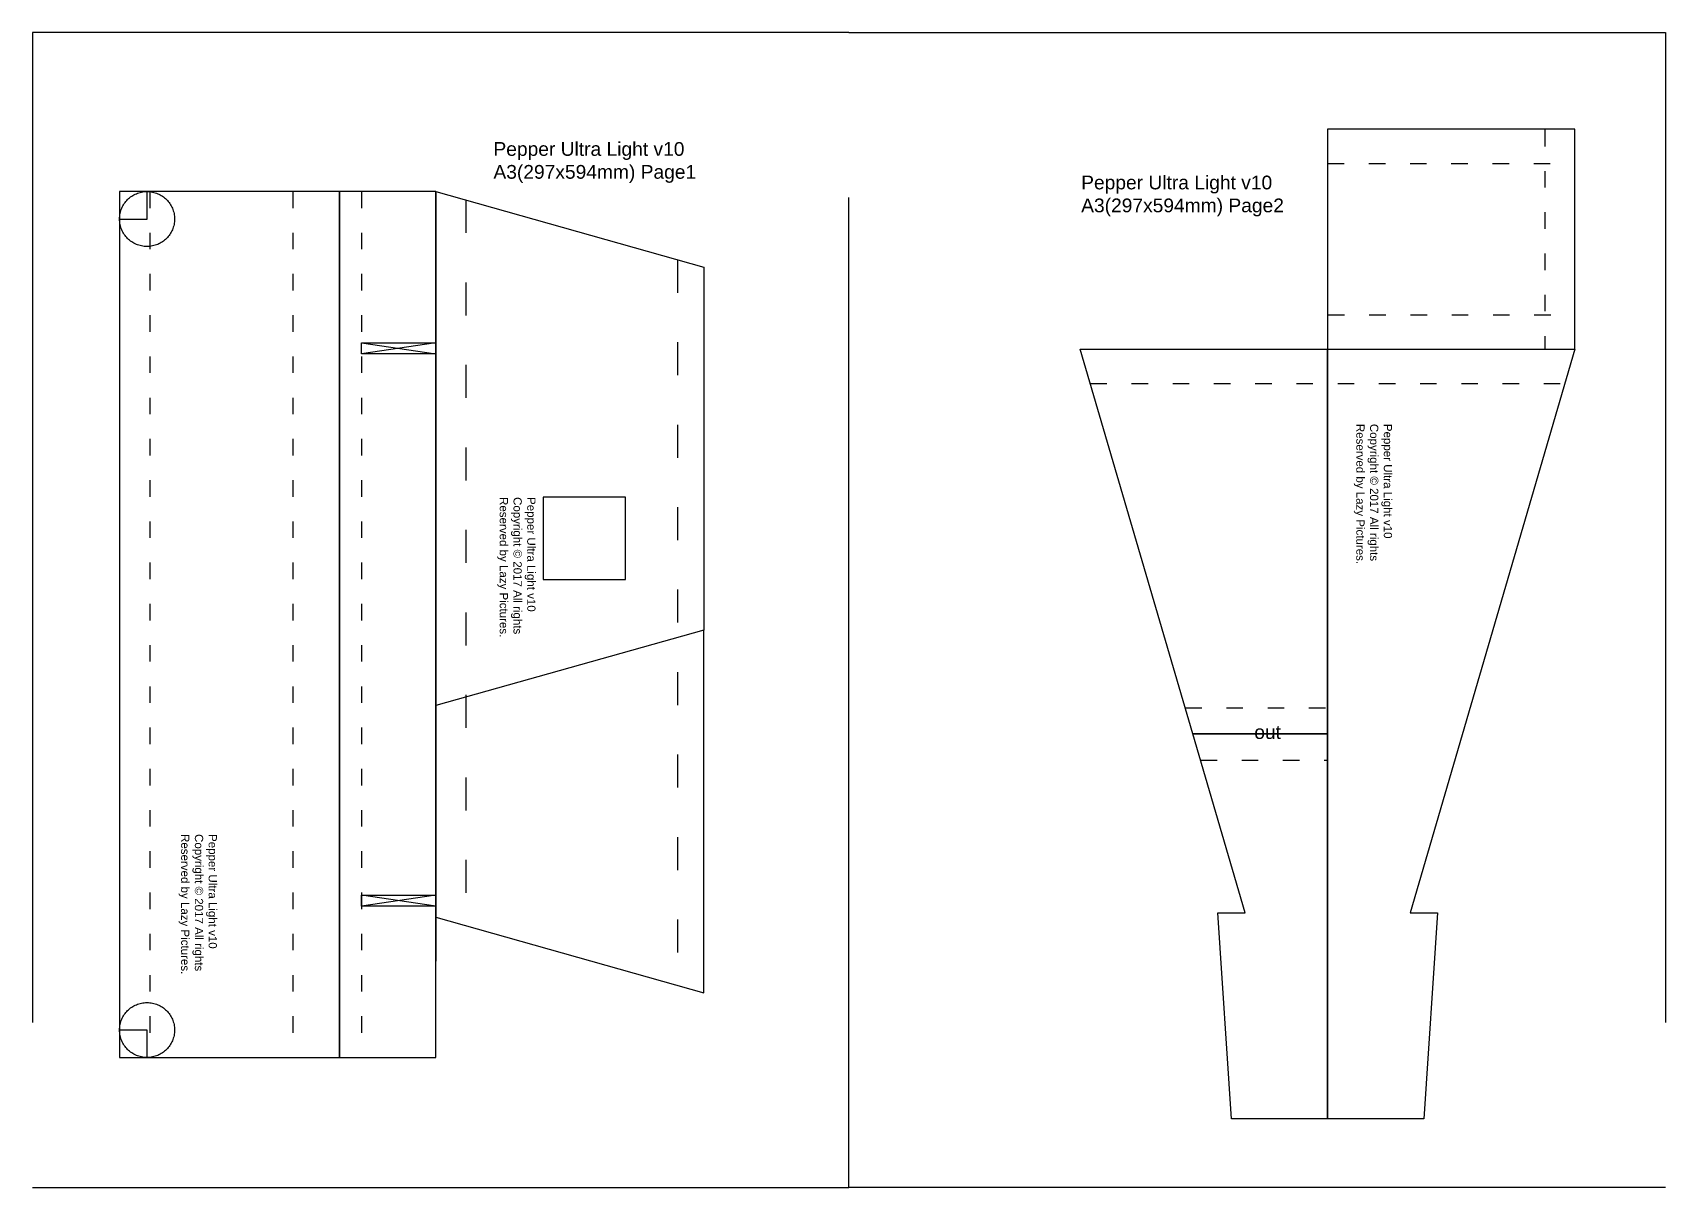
# Model space of a CAD drawing. Header units: inches. Extents: x 0 to 594, y 0 to 420.
import ezdxf

# ---------------------------------------------------------------- set-up
doc = ezdxf.new("R2010")
doc.units = ezdxf.units.IN
doc.header["$MEASUREMENT"] = 0
doc.linetypes.add('ACAD_ISO03W100', pattern=[30, 12, -18])
doc.styles.get("Standard").update_dxf_attribs({"font": 'Arial.ttf'})

msp = doc.modelspace()

# ---------------------------------------------------------------- linework, layer by layer
at = {"linetype": 'ACAD_ISO03W100', "ltscale": 0.5, "transparency": 33554574}
for p, q in [((550.13, 384.65), (550.13, 304.65)), ((471.13, 372.42), (560.56, 372.42)), ((42.63, 362.22), (42.63, 47.22)), ((94.63, 362.22), (94.63, 47.22)), ((119.63, 362.22), (119.63, 47.22)), ((471.3, 317.4), (561.3, 317.4)), ((384.79, 292.4), (557.47, 292.4)), ((419.33, 174.4), (471.13, 174.4)), ((424.89, 155.4), (471.13, 155.4))]:
    msp.add_line(p, q, dxfattribs=at)
at = {"linetype": 'ACAD_ISO03W100', "ltscale": 30, "transparency": 33554574}
msp.add_line((146.63, 362.22), (146.63, 82.22), dxfattribs=at)
at = {"linetype": 'ACAD_ISO03W100', "transparency": 33554574}
for p, q in [((157.61, 359.13), (157.61, 95.13)), ((234.63, 337.4), (234.63, 73.4))]:
    msp.add_line(p, q, dxfattribs=at)
for p, q in [((119.63, 307.22), (146.63, 303.22)), ((146.63, 307.22), (119.63, 303.22)), ((146.63, 106.22), (119.63, 102.22)), ((146.63, 102.22), (119.63, 106.22))]:
    msp.add_line(p, q)
at = {"linetype": 'ACAD_ISO03W100', "ltscale": 30, "transparency": 33554574}
for points in [[(297, 0), (297, 420), (0, 420), (0, 0)], [(297, 0), (297, 420), (594, 420), (594, 0)]]:
    msp.add_lwpolyline(points, close=True, dxfattribs=at)
at = {"ltscale": 20}
msp.add_lwpolyline([(471.13, 384.9), (471.13, 304.9), (561.13, 304.9), (561.13, 384.9)], close=True, dxfattribs=at)
for points in [[(31.63, 362.22), (31.63, 47.22), (111.63, 47.22), (111.63, 362.22)], [(51.63, 362.22), (51.63, 362.22), (51.63, 362.22), (51.63, 362.22)], [(111.63, 362.22), (111.63, 47.22), (146.63, 47.22), (146.63, 362.22)], [(146.63, 307.22), (146.63, 303.22), (119.63, 303.22), (119.63, 307.22)], [(146.63, 106.22), (146.63, 102.22), (119.63, 102.22), (119.63, 106.22)]]:
    msp.add_lwpolyline(points, close=True)
at = {"color": 1, "linetype": 'ACAD_ISO03W100', "ltscale": 30, "transparency": 33554574}
for points in [[(31.63, 352.22), (41.63, 352.22), (41.63, 362.22), (31.63, 362.22)], [(31.63, 47.22), (41.63, 47.22), (41.63, 57.22), (31.63, 57.22)]]:
    msp.add_lwpolyline(points, close=True, dxfattribs=at)
at = {"linetype": 'ACAD_ISO03W100', "ltscale": 30, "transparency": 33554687}
for points in [[(146.63, 362.22), (244.13, 334.72), (244.13, 202.72), (146.63, 175.22), (146.63, 362.22)], [(381.13, 304.9), (471.13, 304.9), (471.13, 164.9), (422.11, 164.9), (381.13, 304.9)], [(471.13, 304.9), (561.13, 304.9), (501.13, 99.9), (511.13, 99.9), (506.13, 24.9), (471.13, 24.9), (471.13, 304.9)], [(146.63, 98.22), (244.13, 70.72), (244.13, 202.72), (146.63, 175.22), (146.63, 98.22)], [(422.11, 164.9), (471.13, 164.9), (471.13, 24.9), (436.13, 24.9), (431.13, 99.9), (441.13, 99.9), (422.11, 164.9)]]:
    msp.add_lwpolyline(points, dxfattribs=at)
at = {"linetype": 'ACAD_ISO03W100', "ltscale": 30, "transparency": 33554600}
msp.add_lwpolyline([(185.73, 251.07), (185.73, 221.07), (215.73, 221.07), (215.73, 251.07)], close=True, dxfattribs=at)
at = {"linetype": 'ACAD_ISO03W100', "ltscale": 30, "transparency": 33554687}
for centre in [(41.63, 352.22), (41.63, 57.22)]:
    msp.add_circle(centre, 10, dxfattribs=at)

# ---------------------------------------------------------------- texts
at = {"linetype": 'ACAD_ISO03W100', "ltscale": 20, "transparency": 33554574, "char_height": 5, "attachment_point": 1}
for s, width, heights, insert in [('{\\fArial|b0|i0|c129|p0;P}epper Ultra Light v10\\PA3(297{\\fArial|b0|i0|c129|p0;x}594mm) Page1', 84.8674, [17.04], (167.64, 380.2)), ('{\\fArial|b0|i0|c129|p0;P}epper Ultra Light v10\\PA3(297{\\fArial|b0|i0|c129|p0;x}594mm) Page2', 76.2309, [18.55], (381.47, 368))]:
    msp.add_mtext_dynamic_manual_height_columns(s, width=width, gutter_width=1, heights=heights, dxfattribs=dict(at, insert=insert))
at = {"linetype": 'ACAD_ISO03W100', "transparency": 33554574, "char_height": 3, "attachment_point": 1, "rotation": 270}
for insert in [(494.57, 277.7), (182.94, 251.07), (67.02, 128.5)]:
    msp.add_mtext_dynamic_manual_height_columns('Pepper Ultra Light v10\\PCopyright © 2017 All rights Reserved by Lazy Pictures.', width=52.4576, gutter_width=1, heights=[16.38], dxfattribs=dict(at, insert=insert))
at = {"linetype": 'ACAD_ISO03W100', "ltscale": 30, "transparency": 33554574, "insert": (444.44, 168.09), "char_height": 5, "attachment_point": 1}
msp.add_mtext_dynamic_manual_height_columns('out', width=15.1916, gutter_width=1, heights=[0], dxfattribs=at)

doc.saveas('drawing.dxf')
